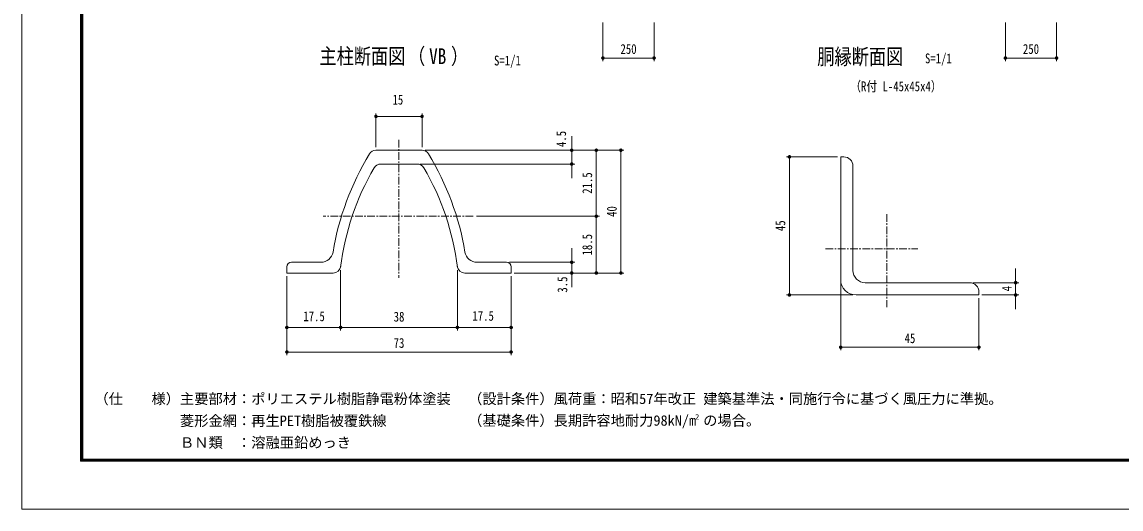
# Model space of a CAD drawing. Units: millimetres, scale not verified. Extents: x -4455 to 4455, y -3150 to 3150.
# Drawn here: x -4455 to 912, y -3150 to -770 of the extents above; entities that cross this region are included whole.
import ezdxf
from ezdxf.enums import TextEntityAlignment as Align

# ---------------------------------------------------------------- set-up
doc = ezdxf.new("R2010")
doc.units = ezdxf.units.MM
doc.header["$LTSCALE"] = 30
doc.linetypes.add('USER1', pattern=[2, 1.25, -0.25, 0.25, -0.25])
doc.linetypes.add('USER4', pattern=[1.125, 0.75, -0.125, 0.125, -0.125])
for name, color, linetype, lineweight in [('0-3_D-STR-DIM', 1, 'Continuous', 18), ('0-4_D-BMK', 2, 'USER4', 13), ('0-B_SUNPOU', 1, 'Continuous', 18), ('0-D_5寸法', 3, 'Continuous', 18), ('1-0_9断面', 7, 'Continuous', 9), ('1-1_D-TTL', 7, 'Continuous', 9)]:
    doc.layers.add(name, color=color, linetype=linetype, lineweight=lineweight)
doc.layers.add('0-8_D-TTL-TXT', color=7, linetype='Continuous')
doc.styles.add('ＭＳ ゴシック', font='')
doc.styles.get('ＭＳ ゴシック').set_extended_font_data('MS Gothic')

# ---------------------------------------------------------------- blocks, each defined once
blk = doc.blocks.new('M1')
at = {"layer": '0-B_SUNPOU'}
blk.add_line((-7.5, 0), (-57.86, 0), dxfattribs=at)
for points in [[(0, 0), (-7.5, 0), (-7.44, 0.94)], [(0, 0), (-7.44, -0.94), (-7.5, 0)], [(0, 0), (-7.44, 0.94), (-7.26, 1.87)], [(0, 0), (-7.26, -1.87), (-7.44, -0.94)], [(0, 0), (-7.26, 1.87), (-6.97, 2.76)], [(0, 0), (-6.97, -2.76), (-7.26, -1.87)], [(0, 0), (-6.97, 2.76), (-6.57, 3.61)], [(0, 0), (-6.57, -3.61), (-6.97, -2.76)], [(0, 0), (-6.57, 3.61), (-6.07, 4.41)], [(0, 0), (-6.07, -4.41), (-6.57, -3.61)], [(0, 0), (-6.07, 4.41), (-5.47, 5.13)], [(0, 0), (-5.47, -5.13), (-6.07, -4.41)], [(0, 0), (-5.47, 5.13), (-4.78, 5.78)], [(0, 0), (-4.78, -5.78), (-5.47, -5.13)], [(0, 0), (-4.78, 5.78), (-4.02, 6.33)], [(0, 0), (-4.02, -6.33), (-4.78, -5.78)], [(0, 0), (-4.02, 6.33), (-3.19, 6.79)], [(0, 0), (-3.19, -6.79), (-4.02, -6.33)], [(0, 0), (-3.19, 6.79), (-2.32, 7.13)], [(0, 0), (-2.32, -7.13), (-3.19, -6.79)], [(0, 0), (-2.32, 7.13), (-1.41, 7.37)], [(0, 0), (-1.41, -7.37), (-2.32, -7.13)], [(0, 0), (-1.41, 7.37), (-0.47, 7.49)], [(0, 0), (-0.47, -7.49), (-1.41, -7.37)], [(0, 0), (-0.47, 7.49), (0.47, 7.49)], [(0, 0), (0.47, -7.49), (-0.47, -7.49)], [(0, 0), (0.47, 7.49), (1.41, 7.37)], [(0, 0), (1.41, 7.37), (2.32, 7.13)], [(0, 0), (2.32, 7.13), (3.19, 6.79)], [(0, 0), (3.19, 6.79), (4.02, 6.33)], [(0, 0), (4.02, 6.33), (4.78, 5.78)], [(0, 0), (4.78, 5.78), (5.47, 5.13)], [(0, 0), (5.47, 5.13), (6.07, 4.41)], [(0, 0), (6.07, 4.41), (6.57, 3.61)], [(0, 0), (6.57, 3.61), (6.97, 2.76)], [(0, 0), (6.97, 2.76), (7.26, 1.87)], [(0, 0), (7.26, 1.87), (7.44, 0.94)], [(0, 0), (7.44, 0.94), (7.5, 0)], [(0, 0), (1.41, -7.37), (0.47, -7.49)], [(0, 0), (2.32, -7.13), (1.41, -7.37)], [(0, 0), (3.19, -6.79), (2.32, -7.13)], [(0, 0), (4.02, -6.33), (3.19, -6.79)], [(0, 0), (4.78, -5.78), (4.02, -6.33)], [(0, 0), (5.47, -5.13), (4.78, -5.78)], [(0, 0), (6.07, -4.41), (5.47, -5.13)], [(0, 0), (6.57, -3.61), (6.07, -4.41)], [(0, 0), (6.97, -2.76), (6.57, -3.61)], [(0, 0), (7.26, -1.87), (6.97, -2.76)], [(0, 0), (7.44, -0.94), (7.26, -1.87)], [(0, 0), (7.5, 0), (7.44, -0.94)]]:
    blk.add_solid(points, dxfattribs=at)

msp = doc.modelspace()

# ---------------------------------------------------------------- linework, layer by layer
at = {"layer": '0-3_D-STR-DIM'}
for p, q in [((-1618.09, -772.94), (-1618.09, -961.06)), ((-1368.09, -772.94), (-1368.09, -961.06)), ((347.3, -772.94), (347.3, -961.06)), ((597.3, -772.94), (597.3, -961.06)), ((-1583.59, -946.06), (-1402.59, -946.06)), ((381.8, -946.06), (562.8, -946.06)), ((-2726.18, -1381.63), (-2726.18, -1216.64)), ((-2691.68, -1231.64), (-2535.71, -1231.64)), ((-2501.21, -1381.63), (-2501.21, -1216.64)), ((-1770.28, -1362.13), (-1770.28, -1327.63)), ((-2486.23, -1396.63), (-1635.28, -1396.63)), ((-2486.23, -1396.63), (-1515.28, -1396.63)), ((-2486.23, -1396.63), (-1755.28, -1396.63)), ((-1770.28, -1464.13), (-1770.28, -1396.63)), ((-1650.28, -1431.13), (-1650.28, -1684.63)), ((-1530.28, -1431.13), (-1530.28, -1962.13)), ((-471.95, -1429.01), (-722.28, -1429.01)), ((-2509.73, -1464.13), (-1755.28, -1464.13)), ((-1770.28, -1498.63), (-1770.28, -1533.13)), ((-707.28, -2069.51), (-707.28, -1463.51)), ((-2235.99, -1719.13), (-1635.28, -1719.13)), ((-2235.99, -1719.13), (-1635.28, -1719.13)), ((-1650.28, -1753.63), (-1650.28, -1962.13)), ((-1770.28, -1909.63), (-1770.28, -1875.13)), ((-2898.71, -1982.38), (-2898.71, -2277.72)), ((-2898.71, -1984.93), (-2898.71, -2277.72)), ((-2328.71, -1983.23), (-2328.71, -2277.72)), ((-2328.71, -1984.07), (-2328.71, -2277.72)), ((-2073.71, -1944.13), (-1755.28, -1944.13)), ((-1770.28, -1996.63), (-1770.28, -1944.13)), ((397.47, -2009.51), (397.47, -1975.01)), ((-3161.21, -2011.63), (-3161.21, -2397.72)), ((-3161.21, -2011.63), (-3161.21, -2277.72)), ((-2066.21, -2011.63), (-2066.21, -2277.72)), ((-2066.21, -2011.63), (-2066.21, -2397.72)), ((-2051.21, -1996.63), (-1515.28, -1996.63)), ((-2051.21, -1996.63), (-1635.28, -1996.63)), ((-2051.21, -1996.63), (-1755.28, -1996.63)), ((-1770.28, -2031.13), (-1770.28, -2065.63)), ((-456.95, -2044.01), (-456.95, -2374.45)), ((188.05, -2044.01), (412.47, -2044.01)), ((397.47, -2104.01), (397.47, -2044.01)), ((-396.95, -2104.01), (-722.28, -2104.01)), ((218.05, -2119.01), (218.05, -2374.45)), ((233.05, -2104.01), (412.47, -2104.01)), ((397.47, -2138.51), (397.47, -2173.01)), ((-2933.21, -2262.72), (-3126.71, -2262.72)), ((-2864.21, -2262.72), (-2363.21, -2262.72)), ((-2294.21, -2262.72), (-2100.71, -2262.72)), ((-422.45, -2359.45), (183.55, -2359.45)), ((-3126.71, -2382.72), (-2100.71, -2382.72))]:
    msp.add_line(p, q, dxfattribs=at)
at = {"layer": '0-4_D-BMK', "linetype": 'USER1'}
for p, q in [((-2613.71, -1346.5), (-2613.71, -2019.95)), ((-231.95, -1708.78), (-231.95, -2164.33)), ((-2250.99, -1719.13), (-2984.6, -1719.13)), ((-530.89, -1879.01), (-79.79, -1879.01))]:
    msp.add_line(p, q, dxfattribs=at)
at = {"layer": '1-0_9断面'}
for p, q in [((-2613.71, -1396.63), (-2726.18, -1396.63)), ((-2613.71, -1396.63), (-2501.23, -1396.63)), ((-456.95, -1429.01), (-456.95, -2029.01)), ((-456.95, -1429.01), (-441.95, -1429.01)), ((-2613.71, -1464.13), (-2702.69, -1464.13)), ((-2613.71, -1464.13), (-2524.73, -1464.13)), ((-396.95, -1474.01), (-396.95, -1984.01)), ((-3161.21, -1966.63), (-3161.21, -1996.63)), ((-2995.06, -1944.13), (-3138.71, -1944.13)), ((-2232.35, -1944.13), (-2088.71, -1944.13)), ((-2066.21, -1966.63), (-2066.21, -1996.63)), ((-2935.04, -1996.63), (-3161.21, -1996.63)), ((-2292.37, -1996.63), (-2066.21, -1996.63)), ((-336.95, -2044.01), (173.05, -2044.01))]:
    msp.add_line(p, q, dxfattribs=at)
msp.add_lwpolyline([(-381.95, -2104.01), (218.05, -2104.01), (218.05, -2089.01)], dxfattribs=at)
for centre, radius, start, end in [((-1596.92, -2117.63), 1357.5, 148.81495, 170.5186), ((-2726.18, -1434.13), 37.5, 90, 148.81495), ((-2501.23, -1434.13), 37.5, 31.18505, 90), ((-3630.49, -2117.63), 1357.5, 9.4814, 31.18505), ((-441.95, -1474.01), 45, 0, 90), ((-1647.79, -2119.46), 1260, 149.65378, 173.11487), ((-2702.69, -1501.63), 37.5, 90, 149.98767), ((-2524.73, -1501.63), 37.5, 30.01233, 90), ((-3579.62, -2119.46), 1260, 6.88513, 30.34622), ((-2995.06, -1884.13), 60, 270, 350.5186), ((-2232.35, -1884.13), 60, 189.4814, 270), ((-3138.71, -1966.63), 22.5, 90, 180), ((-2935.04, -1959.13), 37.5, 270, 352.36249), ((-2292.37, -1959.13), 37.5, 187.63751, 270), ((-2088.71, -1966.63), 22.5, 0, 90), ((-336.95, -1984.01), 60, 180, 270), ((-381.95, -2029.01), 75, 180, 270), ((173.05, -2089.01), 45, 0, 90)]:
    msp.add_arc(centre, radius, start, end, dxfattribs=at)
at = {"layer": '1-1_D-TTL', "color": 2, "lineweight": 18}
msp.add_lwpolyline([(-4454.69, 3150.29), (4455.01, 3150.29), (4455.01, -3150.14), (-4454.69, -3150.14)], close=True, dxfattribs=at)
at = {"layer": '1-1_D-TTL'}
for points in [[(-4168.31, 2916.94), (4168.62, 2916.94), (4168.62, -2916.79), (-4168.31, -2916.79)], [(-4165.65, 2914.29), (4165.97, 2914.29), (4165.97, -2914.14), (-4165.65, -2914.14)], [(-4163, 2911.64), (4163.32, 2911.64), (4163.32, -2911.49), (-4163, -2911.49)], [(-4160.35, 2908.98), (4160.67, 2908.98), (4160.67, -2908.84), (-4160.35, -2908.84)], [(-4157.7, 2906.33), (4158.02, 2906.33), (4158.02, -2906.18), (-4157.7, -2906.18)]]:
    msp.add_lwpolyline(points, close=True, dxfattribs=at)

# ---------------------------------------------------------------- block references
at = {"layer": '0-3_D-STR-DIM', "xscale": 1.15, "yscale": 1.15}
for p, rotation in [((-1618.09, -946.06), 180), ((347.3, -946.06), 180), ((-2726.18, -1231.64), 180), ((-1770.28, -1396.63), 270), ((-1650.28, -1396.63), 90), ((-1530.28, -1396.63), 90), ((-707.28, -1429.01), 90), ((-1770.28, -1464.13), 90), ((-1650.28, -1719.13), 270), ((-1650.28, -1719.13), 90), ((-1770.28, -1944.13), 270), ((-1650.28, -1996.63), 270), ((-1530.28, -1996.63), 270), ((397.47, -2044.01), 270), ((-1770.28, -1996.63), 90), ((-707.28, -2104.01), 270), ((397.47, -2104.01), 90), ((-3161.21, -2262.72), 180), ((-2898.71, -2262.72), 180), ((-2328.71, -2262.72), 180), ((-456.95, -2359.45), 180), ((-3161.21, -2382.72), 180)]:
    msp.add_blockref('M1', p, dxfattribs=dict(at, rotation=rotation))
for p in [(-1368.09, -946.06), (597.3, -946.06), (-2501.21, -1231.64), (-2898.71, -2262.72), (-2328.71, -2262.72), (-2066.21, -2262.72), (218.05, -2359.45), (-2066.21, -2382.72)]:
    msp.add_blockref('M1', p, dxfattribs=at)

# ---------------------------------------------------------------- texts
at = {"layer": '0-3_D-STR-DIM', "color": 3, "style": 'ＭＳ ゴシック', "width": 0.8}
for s, p in [('250', (-1532.29, -940.32)), ('250', (433.1, -940.32)), ('15', (-2645.46, -1187.89)), ('17.5', (-3080.75, -2246.52)), ('38', (-2639.72, -2248.55)), ('17.5', (-2255.12, -2244.5)), ('45', (-144.73, -2353.7)), ('73', (-2639.79, -2376.97))]:
    msp.add_text(s, height=48.17, dxfattribs=at).set_placement(p, align=Align.BOTTOM_LEFT)
for s, p in [('4.5', (-1783.37, -1380.98)), ('21.5', (-1656.03, -1609.56)), ('40', (-1536.03, -1722.43)), ('45', (-713.03, -1791.79)), ('18.5', (-1656.03, -1910.88)), ('3.5', (-1777.28, -2092.6)), ('4', (392.91, -2086.34))]:
    msp.add_text(s, height=48.17, rotation=90, dxfattribs=at).set_placement(p, align=Align.BOTTOM_LEFT)
at = {"layer": '0-8_D-TTL-TXT', "style": 'ＭＳ ゴシック', "width": 0.8}
for s, p in [('主柱断面図', (-3002.33, -998.67)), ('（   ）', (-2569.46, -998.67)), ('VB', (-2466.58, -998.67)), ('胴縁断面図', (-571.29, -1000.72))]:
    msp.add_text(s, height=76.98, dxfattribs=at).set_placement(p, align=Align.BOTTOM_LEFT)
at = {"layer": '0-8_D-TTL-TXT', "style": 'ＭＳ ゴシック'}
for s, height, p in [('（仕\u3000\u3000様）主要部材：ポリエステル樹脂静電粉体塗装', 51.03, (-4100.85, -2652.18)), ('（設計条件）風荷重：昭和57年改正 建築基準法・同施行令に基づく風圧力に準拠。', 51.03, (-2276.21, -2652.01)), ('（基礎条件）長期許容地耐力98kN/m の場合。', 51.03, (-2276.21, -2758.08)), ('\u3000\u3000\u3000\u3000\u3000\u3000菱形金網：再生PET樹脂被覆鉄線', 51.03, (-4100.85, -2759.66)), ('2', 25.51, (-1167.3, -2720.09)), ('\u3000\u3000\u3000\u3000\u3000\u3000ＢＮ類\u3000：溶融亜鉛めっき', 51.03, (-4100.85, -2866.14))]:
    msp.add_text(s, height=height, dxfattribs=at).set_placement(p, align=Align.BOTTOM_LEFT)
at = {"layer": '0-D_5寸法', "style": 'ＭＳ ゴシック', "width": 0.8}
for s, p in [('S=1/1', (-2149.74, -996.8)), ('S=1/1', (-45.28, -986.25)), ('（R付 L-45x45x4）', (-410.25, -1122.9))]:
    msp.add_text(s, height=48.17, dxfattribs=at).set_placement(p, align=Align.BOTTOM_LEFT)

doc.saveas('drawing.dxf')
